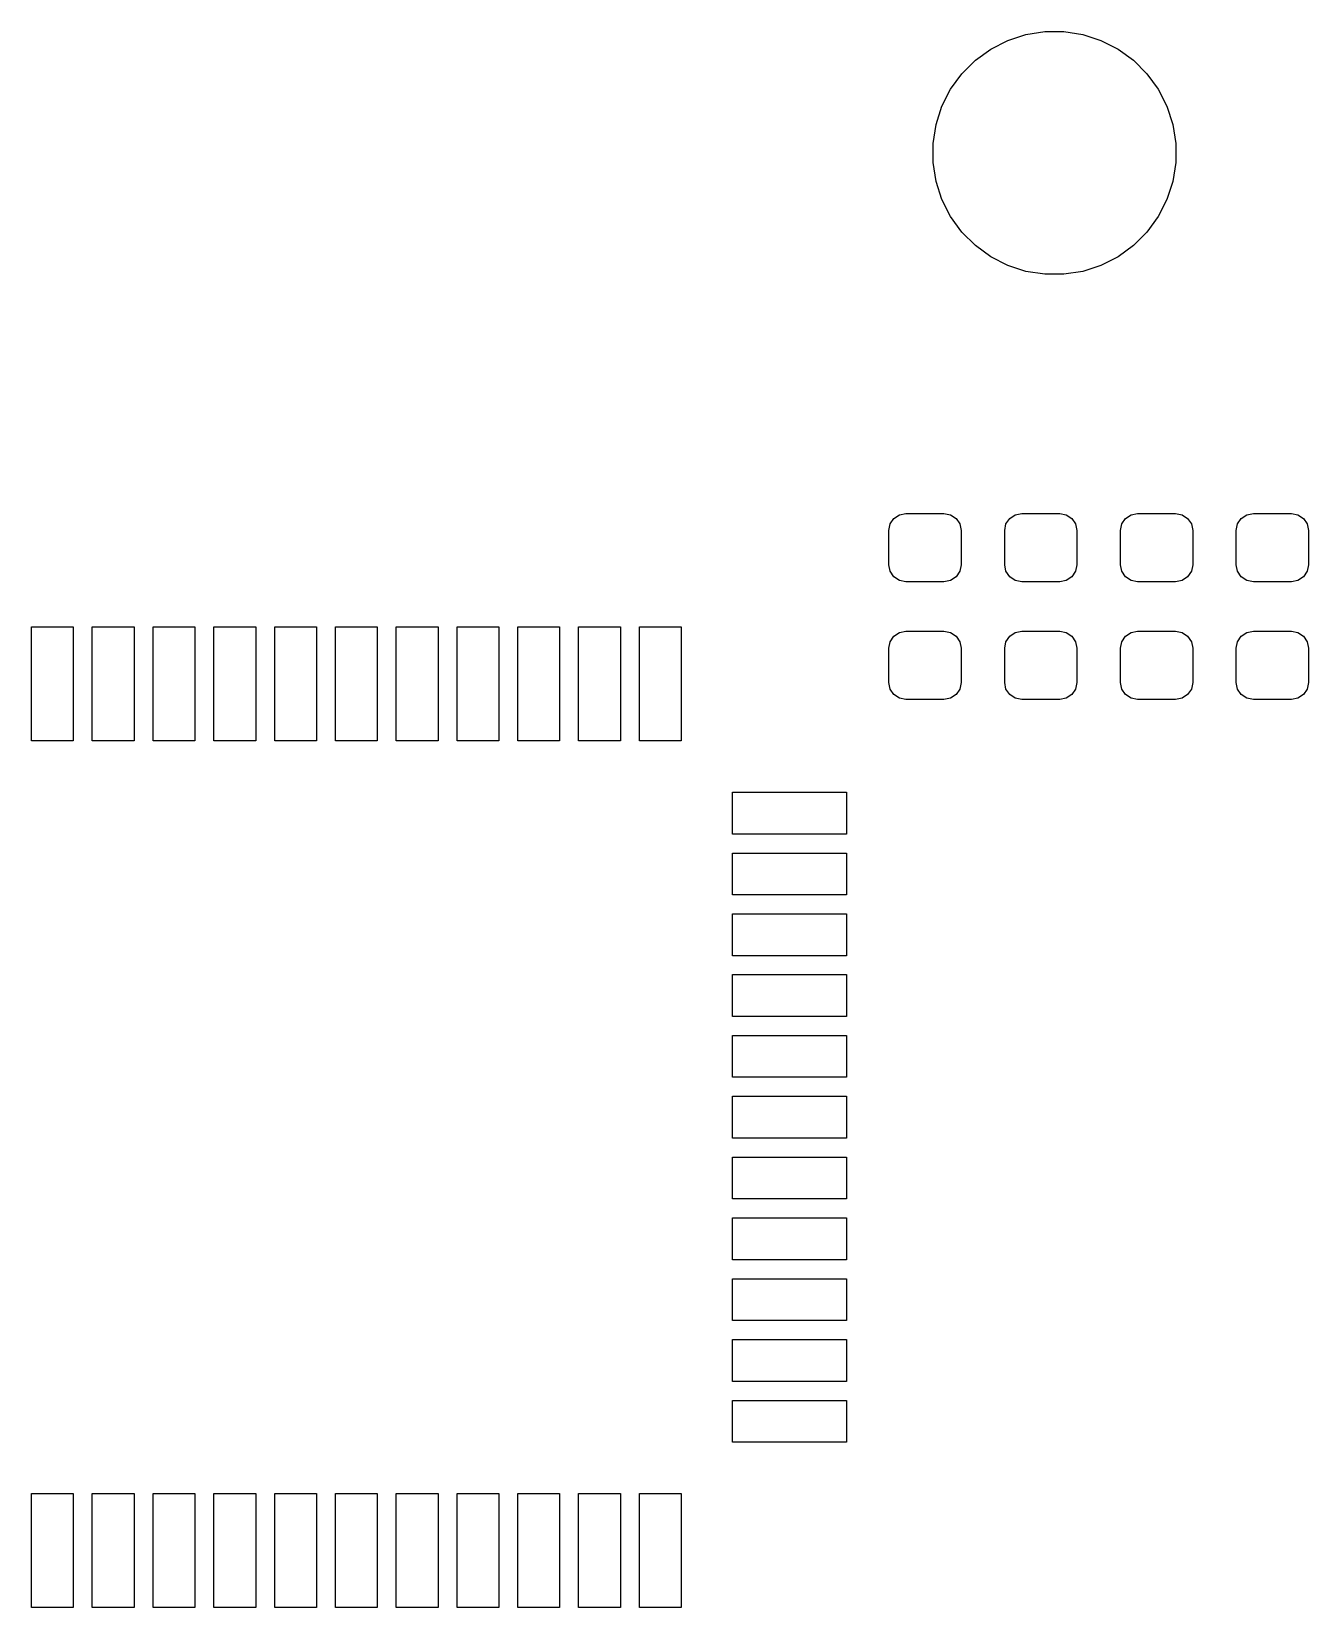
# Model space of a CAD drawing. Extents: x 4.16 to 7.68, y -4.79 to -0.96.
# Drawn here: x 5.937 to 6.598, y -2.879 to -2.063 of the extents above; entities that cross this region are included whole.
import ezdxf

# ---------------------------------------------------------------- set-up
doc = ezdxf.new("R2010")
doc.units = 0
doc.header["$MEASUREMENT"] = 0
doc.layers.add('BLACK', color=7, linetype='CONTINUOUS')

msp = doc.modelspace()

# ---------------------------------------------------------------- linework, layer by layer
at = {"layer": 'BLACK', "linetype": 'CONTINUOUS'}
for p, q in [((6.44265, -2.06715), (6.45206, -2.06409)), ((6.45206, -2.06409), (6.46184, -2.06254)), ((6.46184, -2.06254), (6.47174, -2.06254)), ((6.47174, -2.06254), (6.48151, -2.06409)), ((6.48151, -2.06409), (6.49092, -2.06715)), ((6.42583, -2.07746), (6.43383, -2.07164)), ((6.43383, -2.07164), (6.44265, -2.06715)), ((6.49092, -2.06715), (6.49974, -2.07164)), ((6.49974, -2.07164), (6.50775, -2.07746)), ((6.41883, -2.08446), (6.42583, -2.07746)), ((6.50775, -2.07746), (6.51475, -2.08446)), ((6.41301, -2.09246), (6.41883, -2.08446)), ((6.51475, -2.08446), (6.52056, -2.09246)), ((6.40852, -2.10128), (6.41301, -2.09246)), ((6.52056, -2.09246), (6.52506, -2.10128)), ((6.40546, -2.11069), (6.40852, -2.10128)), ((6.52506, -2.10128), (6.52812, -2.11069)), ((6.40391, -2.12047), (6.40546, -2.11069)), ((6.52812, -2.11069), (6.52966, -2.12047)), ((6.40391, -2.13037), (6.40391, -2.12047)), ((6.52966, -2.12047), (6.52966, -2.13037)), ((6.40546, -2.14014), (6.40391, -2.13037)), ((6.52966, -2.13037), (6.52812, -2.14014)), ((6.40852, -2.14955), (6.40546, -2.14014)), ((6.52812, -2.14014), (6.52506, -2.14955)), ((6.41301, -2.15837), (6.40852, -2.14955)), ((6.52506, -2.14955), (6.52056, -2.15837)), ((6.41883, -2.16638), (6.41301, -2.15837)), ((6.52056, -2.15837), (6.51475, -2.16638)), ((6.42583, -2.17338), (6.41883, -2.16638)), ((6.51475, -2.16638), (6.50775, -2.17338)), ((6.43383, -2.17919), (6.42583, -2.17338)), ((6.44265, -2.18369), (6.43383, -2.17919)), ((6.49974, -2.17919), (6.49092, -2.18369)), ((6.50775, -2.17338), (6.49974, -2.17919)), ((6.45206, -2.18675), (6.44265, -2.18369)), ((6.46184, -2.18829), (6.45206, -2.18675)), ((6.48151, -2.18675), (6.47174, -2.18829)), ((6.49092, -2.18369), (6.48151, -2.18675)), ((6.47174, -2.18829), (6.46184, -2.18829)), ((6.38102, -2.32098), (6.38169, -2.31759)), ((6.38169, -2.31759), (6.38361, -2.31471)), ((6.38361, -2.31471), (6.38648, -2.31279)), ((6.38648, -2.31279), (6.38987, -2.31212)), ((6.38987, -2.31212), (6.40956, -2.31212)), ((6.40956, -2.31212), (6.41295, -2.31279)), ((6.41295, -2.31279), (6.41582, -2.31471)), ((6.41582, -2.31471), (6.41774, -2.31759)), ((6.41774, -2.31759), (6.41842, -2.32098)), ((6.44102, -2.32098), (6.44169, -2.31759)), ((6.44169, -2.31759), (6.44361, -2.31471)), ((6.44361, -2.31471), (6.44648, -2.31279)), ((6.44648, -2.31279), (6.44987, -2.31212)), ((6.44987, -2.31212), (6.46956, -2.31212)), ((6.46956, -2.31212), (6.47295, -2.31279)), ((6.47295, -2.31279), (6.47582, -2.31471)), ((6.47582, -2.31471), (6.47774, -2.31759)), ((6.47774, -2.31759), (6.47842, -2.32098)), ((6.50102, -2.32098), (6.50169, -2.31759)), ((6.50169, -2.31759), (6.50361, -2.31471)), ((6.50361, -2.31471), (6.50648, -2.31279)), ((6.50648, -2.31279), (6.50987, -2.31212)), ((6.50987, -2.31212), (6.52956, -2.31212)), ((6.52956, -2.31212), (6.53295, -2.31279)), ((6.53295, -2.31279), (6.53582, -2.31471)), ((6.53582, -2.31471), (6.53774, -2.31759)), ((6.53774, -2.31759), (6.53842, -2.32098)), ((6.56102, -2.32098), (6.56169, -2.31759)), ((6.56169, -2.31759), (6.56361, -2.31471)), ((6.56361, -2.31471), (6.56648, -2.31279)), ((6.56648, -2.31279), (6.56987, -2.31212)), ((6.56987, -2.31212), (6.58956, -2.31212)), ((6.58956, -2.31212), (6.59295, -2.31279)), ((6.59295, -2.31279), (6.59582, -2.31471)), ((6.59582, -2.31471), (6.59774, -2.31759)), ((6.59774, -2.31759), (6.59842, -2.32098)), ((6.38102, -2.33869), (6.38102, -2.32098)), ((6.41842, -2.32098), (6.41842, -2.33869)), ((6.44102, -2.33869), (6.44102, -2.32098)), ((6.47842, -2.32098), (6.47842, -2.33869)), ((6.50102, -2.33869), (6.50102, -2.32098)), ((6.53842, -2.32098), (6.53842, -2.33869)), ((6.56102, -2.33869), (6.56102, -2.32098)), ((6.59842, -2.32098), (6.59842, -2.33869)), ((6.38169, -2.34208), (6.38102, -2.33869)), ((6.38361, -2.34496), (6.38169, -2.34208)), ((6.41774, -2.34208), (6.41582, -2.34496)), ((6.41842, -2.33869), (6.41774, -2.34208)), ((6.44169, -2.34208), (6.44102, -2.33869)), ((6.44361, -2.34496), (6.44169, -2.34208)), ((6.47774, -2.34208), (6.47582, -2.34496)), ((6.47842, -2.33869), (6.47774, -2.34208)), ((6.50169, -2.34208), (6.50102, -2.33869)), ((6.50361, -2.34496), (6.50169, -2.34208)), ((6.53774, -2.34208), (6.53582, -2.34496)), ((6.53842, -2.33869), (6.53774, -2.34208)), ((6.56169, -2.34208), (6.56102, -2.33869)), ((6.56361, -2.34496), (6.56169, -2.34208)), ((6.59774, -2.34208), (6.59582, -2.34496)), ((6.59842, -2.33869), (6.59774, -2.34208)), ((6.38648, -2.34688), (6.38361, -2.34496)), ((6.38987, -2.34755), (6.38648, -2.34688)), ((6.40956, -2.34755), (6.38987, -2.34755)), ((6.41295, -2.34688), (6.40956, -2.34755)), ((6.41582, -2.34496), (6.41295, -2.34688)), ((6.44648, -2.34688), (6.44361, -2.34496)), ((6.44987, -2.34755), (6.44648, -2.34688)), ((6.46956, -2.34755), (6.44987, -2.34755)), ((6.47295, -2.34688), (6.46956, -2.34755)), ((6.47582, -2.34496), (6.47295, -2.34688)), ((6.50648, -2.34688), (6.50361, -2.34496)), ((6.50987, -2.34755), (6.50648, -2.34688)), ((6.52956, -2.34755), (6.50987, -2.34755)), ((6.53295, -2.34688), (6.52956, -2.34755)), ((6.53582, -2.34496), (6.53295, -2.34688)), ((6.56648, -2.34688), (6.56361, -2.34496)), ((6.56987, -2.34755), (6.56648, -2.34688)), ((6.58956, -2.34755), (6.56987, -2.34755)), ((6.59295, -2.34688), (6.58956, -2.34755)), ((6.59582, -2.34496), (6.59295, -2.34688)), ((5.93684, -2.42997), (5.93684, -2.37091)), ((5.93684, -2.37091), (5.9585, -2.37091)), ((5.9585, -2.37091), (5.9585, -2.42997)), ((5.96834, -2.42997), (5.96834, -2.37091)), ((5.96834, -2.37091), (5.98999, -2.37091)), ((5.98999, -2.37091), (5.98999, -2.42997)), ((5.99983, -2.42997), (5.99983, -2.37091)), ((5.99983, -2.37091), (6.02149, -2.37091)), ((6.02149, -2.37091), (6.02149, -2.42997)), ((6.03133, -2.42997), (6.03133, -2.37091)), ((6.03133, -2.37091), (6.05298, -2.37091)), ((6.05298, -2.37091), (6.05298, -2.42997)), ((6.06283, -2.42997), (6.06283, -2.37091)), ((6.06283, -2.37091), (6.08448, -2.37091)), ((6.08448, -2.37091), (6.08448, -2.42997)), ((6.09432, -2.42997), (6.09432, -2.37091)), ((6.09432, -2.37091), (6.11598, -2.37091)), ((6.11598, -2.37091), (6.11598, -2.42997)), ((6.12582, -2.42997), (6.12582, -2.37091)), ((6.12582, -2.37091), (6.14747, -2.37091)), ((6.14747, -2.37091), (6.14747, -2.42997)), ((6.15731, -2.42997), (6.15731, -2.37091)), ((6.15731, -2.37091), (6.17897, -2.37091)), ((6.17897, -2.37091), (6.17897, -2.42997)), ((6.18881, -2.42997), (6.18881, -2.37091)), ((6.18881, -2.37091), (6.21046, -2.37091)), ((6.21046, -2.37091), (6.21046, -2.42997)), ((6.22031, -2.42997), (6.22031, -2.37091)), ((6.22031, -2.37091), (6.24196, -2.37091)), ((6.24196, -2.37091), (6.24196, -2.42997)), ((6.2518, -2.42997), (6.2518, -2.37091)), ((6.2518, -2.37091), (6.27346, -2.37091)), ((6.27346, -2.37091), (6.27346, -2.42997)), ((6.38361, -2.37574), (6.38648, -2.37382)), ((6.38648, -2.37382), (6.38987, -2.37314)), ((6.38987, -2.37314), (6.40956, -2.37314)), ((6.40956, -2.37314), (6.41295, -2.37382)), ((6.41295, -2.37382), (6.41582, -2.37574)), ((6.44361, -2.37574), (6.44648, -2.37382)), ((6.44648, -2.37382), (6.44987, -2.37314)), ((6.44987, -2.37314), (6.46956, -2.37314)), ((6.46956, -2.37314), (6.47295, -2.37382)), ((6.47295, -2.37382), (6.47582, -2.37574)), ((6.50361, -2.37574), (6.50648, -2.37382)), ((6.50648, -2.37382), (6.50987, -2.37314)), ((6.50987, -2.37314), (6.52956, -2.37314)), ((6.52956, -2.37314), (6.53295, -2.37382)), ((6.53295, -2.37382), (6.53582, -2.37574)), ((6.56361, -2.37574), (6.56648, -2.37382)), ((6.56648, -2.37382), (6.56987, -2.37314)), ((6.56987, -2.37314), (6.58956, -2.37314)), ((6.58956, -2.37314), (6.59295, -2.37382)), ((6.59295, -2.37382), (6.59582, -2.37574)), ((6.38102, -2.382), (6.38169, -2.37861)), ((6.38102, -2.39972), (6.38102, -2.382)), ((6.38169, -2.37861), (6.38361, -2.37574)), ((6.41582, -2.37574), (6.41774, -2.37861)), ((6.41774, -2.37861), (6.41842, -2.382)), ((6.41842, -2.382), (6.41842, -2.39972)), ((6.44102, -2.382), (6.44169, -2.37861)), ((6.44102, -2.39972), (6.44102, -2.382)), ((6.44169, -2.37861), (6.44361, -2.37574)), ((6.47582, -2.37574), (6.47774, -2.37861)), ((6.47774, -2.37861), (6.47842, -2.382)), ((6.47842, -2.382), (6.47842, -2.39972)), ((6.50102, -2.382), (6.50169, -2.37861)), ((6.50102, -2.39972), (6.50102, -2.382)), ((6.50169, -2.37861), (6.50361, -2.37574)), ((6.53582, -2.37574), (6.53774, -2.37861)), ((6.53774, -2.37861), (6.53842, -2.382)), ((6.53842, -2.382), (6.53842, -2.39972)), ((6.56102, -2.382), (6.56169, -2.37861)), ((6.56102, -2.39972), (6.56102, -2.382)), ((6.56169, -2.37861), (6.56361, -2.37574)), ((6.59582, -2.37574), (6.59774, -2.37861)), ((6.59774, -2.37861), (6.59842, -2.382)), ((6.59842, -2.382), (6.59842, -2.39972)), ((6.38169, -2.40311), (6.38102, -2.39972)), ((6.41842, -2.39972), (6.41774, -2.40311)), ((6.44169, -2.40311), (6.44102, -2.39972)), ((6.47842, -2.39972), (6.47774, -2.40311)), ((6.50169, -2.40311), (6.50102, -2.39972)), ((6.53842, -2.39972), (6.53774, -2.40311)), ((6.56169, -2.40311), (6.56102, -2.39972)), ((6.59842, -2.39972), (6.59774, -2.40311)), ((6.38361, -2.40598), (6.38169, -2.40311)), ((6.38648, -2.4079), (6.38361, -2.40598)), ((6.38987, -2.40857), (6.38648, -2.4079)), ((6.41295, -2.4079), (6.40956, -2.40857)), ((6.41582, -2.40598), (6.41295, -2.4079)), ((6.41774, -2.40311), (6.41582, -2.40598)), ((6.44361, -2.40598), (6.44169, -2.40311)), ((6.44648, -2.4079), (6.44361, -2.40598)), ((6.44987, -2.40857), (6.44648, -2.4079)), ((6.47295, -2.4079), (6.46956, -2.40857)), ((6.47582, -2.40598), (6.47295, -2.4079)), ((6.47774, -2.40311), (6.47582, -2.40598)), ((6.50361, -2.40598), (6.50169, -2.40311)), ((6.50648, -2.4079), (6.50361, -2.40598)), ((6.50987, -2.40857), (6.50648, -2.4079)), ((6.53295, -2.4079), (6.52956, -2.40857)), ((6.53582, -2.40598), (6.53295, -2.4079)), ((6.53774, -2.40311), (6.53582, -2.40598)), ((6.56361, -2.40598), (6.56169, -2.40311)), ((6.56648, -2.4079), (6.56361, -2.40598)), ((6.56987, -2.40857), (6.56648, -2.4079)), ((6.59295, -2.4079), (6.58956, -2.40857)), ((6.59582, -2.40598), (6.59295, -2.4079)), ((6.59774, -2.40311), (6.59582, -2.40598)), ((6.40956, -2.40857), (6.38987, -2.40857)), ((6.46956, -2.40857), (6.44987, -2.40857)), ((6.52956, -2.40857), (6.50987, -2.40857)), ((6.58956, -2.40857), (6.56987, -2.40857)), ((5.9585, -2.42997), (5.93684, -2.42997)), ((5.98999, -2.42997), (5.96834, -2.42997)), ((6.02149, -2.42997), (5.99983, -2.42997)), ((6.05298, -2.42997), (6.03133, -2.42997)), ((6.08448, -2.42997), (6.06283, -2.42997)), ((6.11598, -2.42997), (6.09432, -2.42997)), ((6.14747, -2.42997), (6.12582, -2.42997)), ((6.17897, -2.42997), (6.15731, -2.42997)), ((6.21046, -2.42997), (6.18881, -2.42997)), ((6.24196, -2.42997), (6.22031, -2.42997)), ((6.27346, -2.42997), (6.2518, -2.42997)), ((6.30003, -2.4782), (6.30003, -2.45654)), ((6.30003, -2.45654), (6.35909, -2.45654)), ((6.35909, -2.45654), (6.35909, -2.4782)), ((6.35909, -2.4782), (6.30003, -2.4782)), ((6.30003, -2.50969), (6.30003, -2.48804)), ((6.30003, -2.48804), (6.35909, -2.48804)), ((6.35909, -2.48804), (6.35909, -2.50969)), ((6.35909, -2.50969), (6.30003, -2.50969)), ((6.30003, -2.54119), (6.30003, -2.51954)), ((6.30003, -2.51954), (6.35909, -2.51954)), ((6.35909, -2.51954), (6.35909, -2.54119)), ((6.35909, -2.54119), (6.30003, -2.54119)), ((6.30003, -2.57269), (6.30003, -2.55103)), ((6.30003, -2.55103), (6.35909, -2.55103)), ((6.35909, -2.55103), (6.35909, -2.57269)), ((6.35909, -2.57269), (6.30003, -2.57269)), ((6.30003, -2.60418), (6.30003, -2.58253)), ((6.30003, -2.58253), (6.35909, -2.58253)), ((6.35909, -2.58253), (6.35909, -2.60418)), ((6.35909, -2.60418), (6.30003, -2.60418)), ((6.30003, -2.63568), (6.30003, -2.61402)), ((6.30003, -2.61402), (6.35909, -2.61402)), ((6.35909, -2.61402), (6.35909, -2.63568)), ((6.35909, -2.63568), (6.30003, -2.63568)), ((6.30003, -2.66717), (6.30003, -2.64552)), ((6.30003, -2.64552), (6.35909, -2.64552)), ((6.35909, -2.64552), (6.35909, -2.66717)), ((6.35909, -2.66717), (6.30003, -2.66717)), ((6.30003, -2.69867), (6.30003, -2.67702)), ((6.30003, -2.67702), (6.35909, -2.67702)), ((6.35909, -2.67702), (6.35909, -2.69867)), ((6.35909, -2.69867), (6.30003, -2.69867)), ((6.30003, -2.73017), (6.30003, -2.70851)), ((6.30003, -2.70851), (6.35909, -2.70851)), ((6.35909, -2.70851), (6.35909, -2.73017)), ((6.35909, -2.73017), (6.30003, -2.73017)), ((6.30003, -2.76166), (6.30003, -2.74001)), ((6.30003, -2.74001), (6.35909, -2.74001)), ((6.35909, -2.74001), (6.35909, -2.76166)), ((6.35909, -2.76166), (6.30003, -2.76166)), ((6.30003, -2.79316), (6.30003, -2.7715)), ((6.30003, -2.7715), (6.35909, -2.7715)), ((6.35909, -2.7715), (6.35909, -2.79316)), ((6.35909, -2.79316), (6.30003, -2.79316)), ((5.93684, -2.87879), (5.93684, -2.81973)), ((5.93684, -2.81973), (5.9585, -2.81973)), ((5.9585, -2.81973), (5.9585, -2.87879)), ((5.96834, -2.87879), (5.96834, -2.81973)), ((5.96834, -2.81973), (5.98999, -2.81973)), ((5.98999, -2.81973), (5.98999, -2.87879)), ((5.99983, -2.87879), (5.99983, -2.81973)), ((5.99983, -2.81973), (6.02149, -2.81973)), ((6.02149, -2.81973), (6.02149, -2.87879)), ((6.03133, -2.87879), (6.03133, -2.81973)), ((6.03133, -2.81973), (6.05298, -2.81973)), ((6.05298, -2.81973), (6.05298, -2.87879)), ((6.06283, -2.87879), (6.06283, -2.81973)), ((6.06283, -2.81973), (6.08448, -2.81973)), ((6.08448, -2.81973), (6.08448, -2.87879)), ((6.09432, -2.87879), (6.09432, -2.81973)), ((6.09432, -2.81973), (6.11598, -2.81973)), ((6.11598, -2.81973), (6.11598, -2.87879)), ((6.12582, -2.87879), (6.12582, -2.81973)), ((6.12582, -2.81973), (6.14747, -2.81973)), ((6.14747, -2.81973), (6.14747, -2.87879)), ((6.15731, -2.87879), (6.15731, -2.81973)), ((6.15731, -2.81973), (6.17897, -2.81973)), ((6.17897, -2.81973), (6.17897, -2.87879)), ((6.18881, -2.87879), (6.18881, -2.81973)), ((6.18881, -2.81973), (6.21046, -2.81973)), ((6.21046, -2.81973), (6.21046, -2.87879)), ((6.22031, -2.87879), (6.22031, -2.81973)), ((6.22031, -2.81973), (6.24196, -2.81973)), ((6.24196, -2.81973), (6.24196, -2.87879)), ((6.2518, -2.87879), (6.2518, -2.81973)), ((6.2518, -2.81973), (6.27346, -2.81973)), ((6.27346, -2.81973), (6.27346, -2.87879)), ((5.9585, -2.87879), (5.93684, -2.87879)), ((5.98999, -2.87879), (5.96834, -2.87879)), ((6.02149, -2.87879), (5.99983, -2.87879)), ((6.05298, -2.87879), (6.03133, -2.87879)), ((6.08448, -2.87879), (6.06283, -2.87879)), ((6.11598, -2.87879), (6.09432, -2.87879)), ((6.14747, -2.87879), (6.12582, -2.87879)), ((6.17897, -2.87879), (6.15731, -2.87879)), ((6.21046, -2.87879), (6.18881, -2.87879)), ((6.24196, -2.87879), (6.22031, -2.87879)), ((6.27346, -2.87879), (6.2518, -2.87879))]:
    msp.add_line(p, q, dxfattribs=at)

doc.saveas('drawing.dxf')
